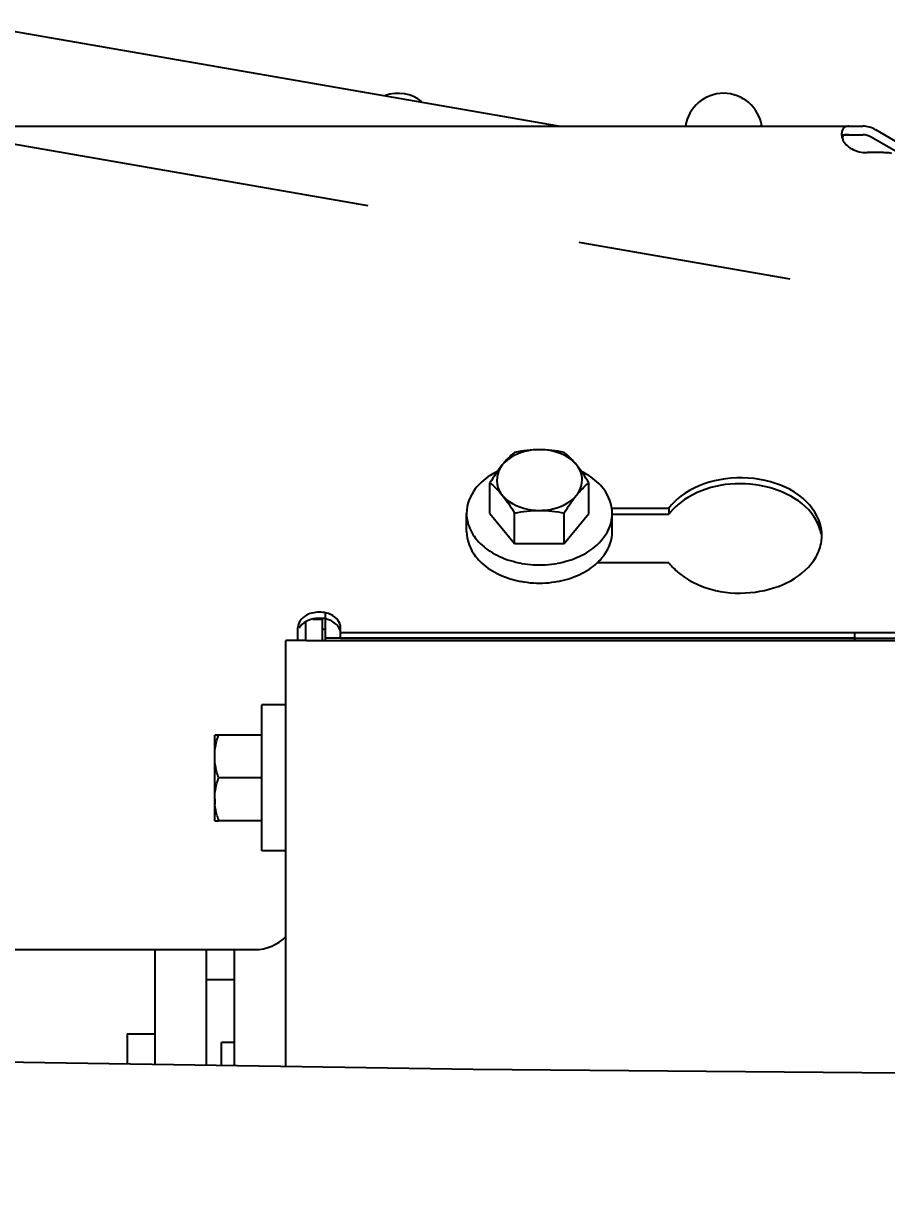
# Model space of a CAD drawing. Header units: millimetres. Extents: x 9130 to 9550, y -18883 to -17651.
# Drawn here: x 9356.513 to 9357.52, y -18043.624 to -18042.26 of the extents above; entities that cross this region are included whole.
import ezdxf

# ---------------------------------------------------------------- set-up
doc = ezdxf.new("R2010")
doc.units = ezdxf.units.MM
doc.linetypes.add('CENTER', pattern=[2, 1.25, -0.25, 0.25, -0.25])
for name, color, linetype in [('2706792_BM04DXF_CONTINUOUS_LINE', 7, 'Continuous'), ('3570569_DXF_CONTINUOUS_LINE', 7, 'Continuous'), ('3884027_DKREDXF_CONTINUOUS_LINE', 7, 'Continuous'), ('DEFAULT_1', 7, 'CENTER')]:
    doc.layers.add(name, color=color, linetype=linetype)
doc.styles.add('KOTE ZA MONNTAZU', font='simplex.shx', dxfattribs={"width": 0.7, "oblique": 8, "height": 3})
doc.dimstyles.new('KOTE ZA MONTAZU u cm', dxfattribs={"dimscale": 0, "dimtxt": 1.5, "dimasz": 1.5, "dimexe": 0.8, "dimexo": 0.1, "dimgap": 1, "dimtad": 1, "dimdec": 1, "dimlfac": 10, "dimzin": 12, "dimdsep": 46, "dimtxsty": 'KOTE ZA MONNTAZU', "dimcen": 1.5, "dimclrt": 1, "dimadec": 0, "dimazin": 0, "dimtfac": 1, "dimtdec": 1, "dimtmove": 0, "dimatfit": 3, "dimfxl": 1, "dimtolj": 2, "dimtzin": 0, "dimarcsym": 0})

# ---------------------------------------------------------------- blocks, each defined once
blk = doc.blocks.new('*D1102')
at = {"color": 0, "lineweight": -2, "transparency": 16777216}
for p, q in [((9345.4099, -18047.6265), (9345.4099, -18048.7074)), ((9359.4099, -18047.6265), (9359.4099, -18048.7074)), ((9346.0099, -18048.5074), (9358.8099, -18048.5074))]:
    blk.add_line(p, q, dxfattribs=at)
at = {"color": 0, "transparency": 16777216}
for points in [[(9346.0099, -18048.4074), (9346.0099, -18048.6074), (9345.4099, -18048.5074)], [(9358.8099, -18048.4074), (9358.8099, -18048.6074), (9359.4099, -18048.5074)]]:
    blk.add_solid(points, dxfattribs=at)
at = {"layer": 'Defpoints', "color": 0, "transparency": 16777216}
for p in [(9345.4099, -18047.5265), (9359.4099, -18047.5265), (9359.4099, -18048.5074)]:
    blk.add_point(p, dxfattribs=at)
at = {"color": 1, "transparency": 16777216, "insert": (9352.4099, -18047.7074), "char_height": 3, "width": 6.923188, "attachment_point": 5, "style": 'KOTE ZA MONNTAZU'}
blk.add_mtext('\\A2;{\\H0.4x;140 cm}', dxfattribs=at)

msp = doc.modelspace()

# ---------------------------------------------------------------- linework, layer by layer
at = {"layer": '2706792_BM04DXF_CONTINUOUS_LINE', "color": 7, "linetype": 'Continuous'}
msp.add_line((9357.1372, -18042.3799), (9356.4463, -18042.2599), dxfattribs=at)
at = {"layer": '3570569_DXF_CONTINUOUS_LINE', "color": 7, "linetype": 'Continuous'}
for centre, start, end in [((9356.9499, -18042.3865), 51.6528, 109.4293), ((9357.3299, -18042.3865), 8.5716, 171.4284)]:
    msp.add_arc(centre, 0.045, start, end, dxfattribs=at)
at = {"layer": '3884027_DKREDXF_CONTINUOUS_LINE', "color": 6, "linetype": 'Continuous'}
for p, q in [((9356.4875, -18042.3799), (9357.4762, -18042.3799)), ((9357.4676, -18042.3899), (9357.4762, -18042.3899)), ((9357.0572, -18042.8315), (9357.0572, -18042.7958)), ((9357.1726, -18042.8315), (9357.1726, -18042.7958)), ((9357.0299, -18042.8527), (9357.0299, -18042.8315)), ((9357.0572, -18042.8315), (9357.086, -18042.8668)), ((9357.086, -18042.8668), (9357.086, -18042.8311)), ((9357.1438, -18042.8668), (9357.1438, -18042.8311)), ((9357.1438, -18042.8668), (9357.1726, -18042.8315)), ((9357.1999, -18042.8527), (9357.1999, -18042.8315)), ((9357.086, -18042.8668), (9357.1438, -18042.8668)), ((9356.8619, -18042.9799), (9356.8619, -18042.9784)), ((9356.8189, -18043.4767), (9356.8189, -18042.9799)), ((9356.8429, -18042.9799), (9358.0432, -18042.9799)), ((9356.7909, -18043.225), (9356.7909, -18043.055)), ((9356.8189, -18043.055), (9356.7909, -18043.055)), ((9356.7909, -18043.09), (9356.7404, -18043.09)), ((9356.7909, -18043.14), (9356.7404, -18043.14)), ((9356.7909, -18043.19), (9356.7404, -18043.19)), ((9356.8189, -18043.225), (9356.7909, -18043.225)), ((9356.6659, -18043.3403), (9356.6659, -18043.4744)), ((9356.7259, -18043.3403), (9356.7259, -18043.4753)), ((9356.6339, -18043.4385), (9356.6339, -18043.4739)), ((9356.6339, -18043.4385), (9356.6659, -18043.4385)), ((9356.7589, -18043.4485), (9356.7439, -18043.4485))]:
    msp.add_line(p, q, dxfattribs=at)
at = {"layer": '3884027_DKREDXF_CONTINUOUS_LINE', "color": 7, "linetype": 'Continuous'}
for p, q in [((9357.4762, -18042.3799), (9357.4922, -18042.3799)), ((9357.4762, -18042.3899), (9357.4922, -18042.3899)), ((9357.5072, -18042.3839), (9357.5485, -18042.4078)), ((9357.5435, -18042.4164), (9357.5022, -18042.3926)), ((9357.5147, -18042.4107), (9357.4976, -18042.4107)), ((9357.1999, -18042.8254), (9357.2659, -18042.8254)), ((9357.2659, -18042.8254), (9357.2659, -18042.8324)), ((9357.1999, -18042.8324), (9357.2659, -18042.8324)), ((9357.2659, -18042.889), (9357.1825, -18042.889)), ((9356.8649, -18042.9477), (9356.8649, -18042.9799)), ((9356.8329, -18042.9786), (9356.8329, -18042.9645)), ((9356.8419, -18042.9583), (9356.8419, -18042.9799)), ((9356.8504, -18042.9549), (9356.8619, -18042.9549)), ((9356.8619, -18042.9784), (9356.8619, -18042.9549)), ((9356.8829, -18042.9703), (9356.8829, -18042.9645)), ((9356.8649, -18042.9765), (9357.4829, -18042.9765)), ((9356.8829, -18042.9703), (9358.0349, -18042.9703)), ((9356.8829, -18042.9774), (9356.8829, -18042.9715)), ((9358.0411, -18042.9774), (9356.8829, -18042.9774)), ((9357.4829, -18042.98), (9357.4829, -18042.9703)), ((9356.8429, -18042.9799), (9356.8189, -18042.9799)), ((9356.7359, -18043.19), (9356.7359, -18043.09)), ((9356.7404, -18043.09), (9356.7359, -18043.09)), ((9356.7359, -18043.19), (9356.7404, -18043.19)), ((9356.3776, -18043.3403), (9356.7829, -18043.3403)), ((9356.7589, -18043.4758), (9356.7589, -18043.3403)), ((9356.7259, -18043.3753), (9356.7589, -18043.3753)), ((9356.7439, -18043.4755), (9356.7439, -18043.4485))]:
    msp.add_line(p, q, dxfattribs=at)
at = {"layer": '3884027_DKREDXF_CONTINUOUS_LINE', "color": 6, "linetype": 'Continuous'}
for points in [[(9356.5127, -18043.472), (9356.4163, -18043.4702), (9356.3067, -18043.4681), (9356.2089, -18043.466), (9356.1273, -18043.4642), (9356.0656, -18043.4628)], [(9358.1089, -18043.4865), (9357.5823, -18043.4849), (9357.0376, -18043.48), (9356.5127, -18043.472)]]:
    msp.add_lwpolyline(points, dxfattribs=at)
at = {"layer": '3884027_DKREDXF_CONTINUOUS_LINE', "color": 7, "linetype": 'Continuous'}
for centre, radius, start, end in [((9357.4824, -18042.3894), 0.0149, 177.0287, 181.7205), ((9357.4829, -18042.3894), 0.0154, 181.7743, 194.7104), ((9357.4922, -18042.4099), 0.03, 60, 90), ((9357.4922, -18042.4099), 0.02, 60, 90), ((9357.4838, -18042.3892), 0.0162, 194.6751, 202.4698), ((9357.5147, -18042.4812), 0.0705, 85.5684, 89.9963), ((9357.5148, -18042.48), 0.0694, 80.6684, 85.5821), ((9357.1286, -18042.8295), 0.0804, 303.0602, 304.0775), ((9357.1134, -18042.8023), 0.1104, 252.8099, 259.2688), ((9357.1164, -18042.8023), 0.1104, 280.7311, 287.1984), ((9357.1147, -18042.7954), 0.1174, 259.2635, 266.672), ((9357.1149, -18042.7927), 0.1201, 266.6496, 273.3504), ((9357.1151, -18042.7954), 0.1174, 273.328, 280.7365), ((9356.8579, -18042.982), 0.0352, 82.9215, 97.0785), ((9356.8581, -18042.9807), 0.0339, 78.1812, 82.9029), ((9356.8579, -18042.9891), 0.0352, 82.9215, 97.0785), ((9356.8581, -18042.9877), 0.0339, 78.1812, 82.9029), ((9356.862, -18043.4875), 0.5207, 89.7886, 90.01), ((9356.8619, -18043.4869), 0.52, 89.7777, 89.9994), ((9356.8018, -18043.165), 0.0659, 180.02, 185.3541), ((9356.8385, -18043.1572), 0.1034, 194.7506, 198.5098), ((9356.7829, -18043.2903), 0.05, 270, 316.2063)]:
    msp.add_arc(centre, radius, start, end, dxfattribs=at)
at = {"layer": '3884027_DKREDXF_CONTINUOUS_LINE', "color": 6, "linetype": 'Continuous'}
for centre, radius, start, end in [((9357.1043, -18042.8597), 0.0863, 116.6087, 122.9963), ((9357.1254, -18042.8597), 0.0863, 57.0037, 63.3913), ((9357.3186, -18042.8726), 0.0663, 138.554, 142.7144), ((9357.3966, -18042.8572), 0.048, 0.0231, 10.1675), ((9357.3966, -18042.8572), 0.0479, 351.5462, 355.7358), ((9357.3969, -18042.8572), 0.0477, 355.7371, 359.9993), ((9357.1104, -18042.7907), 0.1003, 245.2821, 252.8375), ((9357.1194, -18042.7907), 0.1003, 287.1625, 294.7179), ((9357.1135, -18042.7807), 0.1107, 252.8187, 259.892), ((9357.1147, -18042.7739), 0.1177, 259.8741, 266.6669), ((9357.1149, -18042.7715), 0.1201, 266.6496, 273.3504), ((9357.1151, -18042.7739), 0.1177, 273.3331, 280.1259), ((9357.1163, -18042.7807), 0.1107, 280.108, 287.1813), ((9357.3186, -18042.8489), 0.0663, 217.2856, 221.446)]:
    msp.add_arc(centre, radius, start, end, dxfattribs=at)
at = {"layer": '3884027_DKREDXF_CONTINUOUS_LINE', "color": 7, "linetype": 'Continuous'}
for points, knots in [([(9357.4762, -18042.3799), (9357.474, -18042.3799), (9357.4688, -18042.381), (9357.4677, -18042.3863), (9357.4676, -18042.3887)], [0, 0, 0, 0, 0.479262, 1, 1, 1, 1]), ([(9357.4713, -18042.3901), (9357.4707, -18042.3902), (9357.4693, -18042.3905), (9357.4687, -18042.3918), (9357.4687, -18042.3925)], [0, 0, 0, 0, 0.516548, 1, 1, 1, 1]), ([(9357.4762, -18042.3899), (9357.4754, -18042.3899), (9357.4737, -18042.3898), (9357.4721, -18042.3899), (9357.4713, -18042.3901)], [0, 0, 0, 0, 0.513983, 1, 1, 1, 1]), ([(9356.8536, -18042.9471), (9356.8508, -18042.9474), (9356.8418, -18042.9493), (9356.8329, -18042.9579), (9356.8329, -18042.9645)], [0, 0, 0, 0, 0.298865, 1, 1, 1, 1]), ([(9356.8829, -18042.9645), (9356.8829, -18042.9585), (9356.8755, -18042.9505), (9356.8675, -18042.948), (9356.865, -18042.9475)], [0, 0, 0, 0, 0.703447, 1, 1, 1, 1]), ([(9356.8704, -18042.9562), (9356.8695, -18042.9559), (9356.8678, -18042.9552), (9356.8659, -18042.9548), (9356.865, -18042.9546)], [0, 0, 0, 0, 0.494209, 1, 1, 1, 1]), ([(9356.8805, -18042.9639), (9356.88, -18042.9632), (9356.8789, -18042.9619), (9356.8777, -18042.9607), (9356.8771, -18042.9602)], [0, 0, 0, 0, 0.489019, 1, 1, 1, 1])]:
    msp.add_open_spline(points, degree=3, knots=knots, dxfattribs=at)
for points in [[(9357.4688, -18042.3954), (9357.4697, -18042.3977), (9357.4712, -18042.3998), (9357.4729, -18042.4015)], [(9357.4729, -18042.4015), (9357.4748, -18042.4035), (9357.4771, -18042.4051), (9357.4796, -18042.4064)], [(9357.4796, -18042.4064), (9357.4822, -18042.4078), (9357.4851, -18042.4089), (9357.4881, -18042.4096)], [(9357.4881, -18042.4096), (9357.4912, -18042.4103), (9357.4944, -18042.4107), (9357.4976, -18042.4107)], [(9357.0299, -18042.8527), (9357.0299, -18042.863), (9357.0342, -18042.8737), (9357.0405, -18042.8818)], [(9357.191, -18042.8795), (9357.1964, -18042.8718), (9357.1999, -18042.8621), (9357.1999, -18042.8527)], [(9357.0405, -18042.8818), (9357.0427, -18042.8846), (9357.0452, -18042.8872), (9357.0478, -18042.8896)], [(9357.182, -18042.8896), (9357.1853, -18042.8866), (9357.1884, -18042.8832), (9357.191, -18042.8795)], [(9357.0478, -18042.8896), (9357.0508, -18042.8923), (9357.054, -18042.8947), (9357.0573, -18042.8969)], [(9357.1737, -18042.8961), (9357.1766, -18042.8942), (9357.1794, -18042.892), (9357.182, -18042.8896)], [(9357.0573, -18042.8969), (9357.0645, -18042.9016), (9357.0725, -18042.9052), (9357.0807, -18042.9077)], [(9357.1491, -18042.9077), (9357.1573, -18042.9052), (9357.1653, -18042.9016), (9357.1725, -18042.8969)], [(9356.8536, -18042.9541), (9356.8462, -18042.955), (9356.8378, -18042.9589), (9356.8344, -18042.9655)], [(9356.8771, -18042.9602), (9356.8751, -18042.9585), (9356.8728, -18042.9572), (9356.8704, -18042.9562)], [(9356.8829, -18042.9715), (9356.8829, -18042.9689), (9356.882, -18042.9661), (9356.8805, -18042.9639)], [(9356.7359, -18043.115), (9356.7359, -18043.1065), (9356.7377, -18043.098), (9356.7404, -18043.09)], [(9356.7404, -18043.14), (9356.7377, -18043.132), (9356.7359, -18043.1235), (9356.7359, -18043.115)], [(9356.7359, -18043.165), (9356.7359, -18043.1565), (9356.7377, -18043.148), (9356.7404, -18043.14)], [(9356.7384, -18043.1835), (9356.7374, -18043.1794), (9356.7366, -18043.1753), (9356.7362, -18043.1711)]]:
    msp.add_open_spline(points, degree=3, dxfattribs=at)
at = {"layer": '3884027_DKREDXF_CONTINUOUS_LINE', "color": 6, "linetype": 'Continuous'}
for points, knots in [([(9357.1149, -18042.7572), (9357.1106, -18042.7572), (9357.0949, -18042.7586), (9357.0789, -18042.766), (9357.0716, -18042.7749)], [0, 0, 0, 0, 0.273408, 1, 1, 1, 1]), ([(9357.1582, -18042.7749), (9357.1559, -18042.7721), (9357.144, -18042.7614), (9357.1272, -18042.7572), (9357.1149, -18042.7572)], [0, 0, 0, 0, 0.226791, 1, 1, 1, 1]), ([(9357.4438, -18042.8487), (9357.4414, -18042.8355), (9357.4229, -18042.8087), (9357.3777, -18042.7897), (9357.3262, -18042.7886), (9357.2929, -18042.8016), (9357.2798, -18042.8116)], [0, 0, 0, 0, 0.210809, 0.465184, 0.742088, 1, 1, 1, 1]), ([(9357.4378, -18042.8394), (9357.4244, -18042.8156), (9357.3646, -18042.7877), (9357.3035, -18042.8005), (9357.2798, -18042.8187)], [0, 0, 0, 0, 0.478234, 1, 1, 1, 1]), ([(9357.0679, -18042.8047), (9357.0684, -18042.8057), (9357.0695, -18042.8076), (9357.0709, -18042.8094), (9357.0716, -18042.8103)], [0, 0, 0, 0, 0.493134, 1, 1, 1, 1]), ([(9357.0716, -18042.8103), (9357.0739, -18042.8131), (9357.0858, -18042.8238), (9357.1026, -18042.828), (9357.1149, -18042.828)], [0, 0, 0, 0, 0.226791, 1, 1, 1, 1]), ([(9357.1149, -18042.828), (9357.1192, -18042.828), (9357.1349, -18042.8266), (9357.1509, -18042.8192), (9357.1582, -18042.8103)], [0, 0, 0, 0, 0.273408, 1, 1, 1, 1]), ([(9357.1725, -18042.8757), (9357.1758, -18042.8736), (9357.1872, -18042.865), (9357.196, -18042.8522), (9357.1986, -18042.8421)], [0, 0, 0, 0, 0.273341, 1, 1, 1, 1]), ([(9357.2798, -18042.9028), (9357.3035, -18042.9209), (9357.3646, -18042.9338), (9357.4244, -18042.9058), (9357.4378, -18042.882)], [0, 0, 0, 0, 0.521766, 1, 1, 1, 1])]:
    msp.add_open_spline(points, degree=3, knots=knots, dxfattribs=at)
for points in [[(9357.1149, -18042.7572), (9357.1052, -18042.7572), (9357.0955, -18042.7585), (9357.086, -18042.7604)], [(9357.1438, -18042.7604), (9357.1343, -18042.7585), (9357.1246, -18042.7572), (9357.1149, -18042.7572)], [(9357.086, -18042.7604), (9357.0807, -18042.7647), (9357.0759, -18042.7696), (9357.0716, -18042.7749)], [(9357.1582, -18042.7749), (9357.1539, -18042.7696), (9357.149, -18042.7647), (9357.1438, -18042.7604)], [(9357.0573, -18042.7873), (9357.054, -18042.7895), (9357.0508, -18042.7919), (9357.0478, -18042.7946)], [(9357.0716, -18042.7749), (9357.0663, -18042.7815), (9357.0616, -18042.7886), (9357.0572, -18042.7958)], [(9357.0716, -18042.7749), (9357.0653, -18042.7827), (9357.0633, -18042.7958), (9357.0679, -18042.8047)], [(9357.1726, -18042.7958), (9357.1682, -18042.7886), (9357.1635, -18042.7815), (9357.1582, -18042.7749)], [(9357.1641, -18042.7865), (9357.1631, -18042.7823), (9357.1609, -18042.7783), (9357.1582, -18042.7749)], [(9357.1582, -18042.8103), (9357.1634, -18042.8039), (9357.1661, -18042.7944), (9357.1641, -18042.7865)], [(9357.182, -18042.7946), (9357.179, -18042.7919), (9357.1758, -18042.7895), (9357.1725, -18042.7873)], [(9357.0478, -18042.7946), (9357.045, -18042.7971), (9357.0424, -18042.7999), (9357.0401, -18042.8029)], [(9357.0572, -18042.7958), (9357.0624, -18042.8001), (9357.0673, -18042.805), (9357.0716, -18042.8103)], [(9357.1582, -18042.8103), (9357.1625, -18042.805), (9357.1673, -18042.8001), (9357.1726, -18042.7958)], [(9357.1897, -18042.8029), (9357.1874, -18042.7999), (9357.1848, -18042.7971), (9357.182, -18042.7946)], [(9357.0401, -18042.8029), (9357.034, -18042.8109), (9357.0299, -18042.8214), (9357.0299, -18042.8315)], [(9357.0716, -18042.8103), (9357.0769, -18042.8168), (9357.0816, -18042.8239), (9357.086, -18042.8311)], [(9357.1438, -18042.8311), (9357.1482, -18042.8239), (9357.1529, -18042.8168), (9357.1582, -18042.8103)], [(9357.1999, -18042.8315), (9357.1999, -18042.8214), (9357.1958, -18042.8109), (9357.1897, -18042.8029)], [(9357.2798, -18042.8116), (9357.2746, -18042.8156), (9357.2698, -18042.8202), (9357.2659, -18042.8254)], [(9357.086, -18042.8311), (9357.0955, -18042.8292), (9357.1052, -18042.828), (9357.1149, -18042.828)], [(9357.1149, -18042.828), (9357.1246, -18042.828), (9357.1343, -18042.8292), (9357.1438, -18042.8311)], [(9357.2798, -18042.8187), (9357.2759, -18042.8217), (9357.2722, -18042.825), (9357.2689, -18042.8287)], [(9357.0299, -18042.8315), (9357.0299, -18042.8351), (9357.0304, -18042.8386), (9357.0312, -18042.8421)], [(9357.0312, -18042.8421), (9357.0329, -18042.8486), (9357.0361, -18042.8548), (9357.0401, -18042.8601)], [(9357.1986, -18042.8421), (9357.1994, -18042.8386), (9357.1999, -18042.8351), (9357.1999, -18042.8315)], [(9357.4438, -18042.8558), (9357.4428, -18042.8501), (9357.4407, -18042.8445), (9357.4378, -18042.8394)], [(9357.0401, -18042.8601), (9357.0448, -18042.8662), (9357.0508, -18042.8715), (9357.0573, -18042.8757)], [(9357.4378, -18042.882), (9357.4409, -18042.8765), (9357.4431, -18042.8704), (9357.444, -18042.8642)], [(9357.0573, -18042.8757), (9357.0609, -18042.878), (9357.0646, -18042.88), (9357.0684, -18042.8818)], [(9357.1614, -18042.8818), (9357.1652, -18042.88), (9357.1689, -18042.878), (9357.1725, -18042.8757)], [(9357.2689, -18042.8927), (9357.2722, -18042.8964), (9357.2759, -18042.8998), (9357.2798, -18042.9028)]]:
    msp.add_open_spline(points, degree=3, dxfattribs=at)
at = {"layer": 'DEFAULT_1', "color": 2, "linetype": 'CENTER'}
msp.add_line((9358.8855, -18042.8148), (9356.3589, -18042.3762), dxfattribs=at)

# ---------------------------------------------------------------- dimensions: what is measured, and where the dimension line sits
at = {"color": 4}
dim = msp.add_linear_dim(base=(9359.4099, -18048.5074), p1=(9345.4099, -18047.5265), p2=(9359.4099, -18047.5265), text='{\\H0.4x;<>}', dimstyle='KOTE ZA MONTAZU u cm', override={"dimscale": 1, "dimasz": 0.6, "dimexe": 0.2, "dimgap": 0.2, "dimpost": ' cm'}, dxfattribs=at)
dim.commit()
dim.dimension.update_dxf_attribs({"geometry": '*D1102', "text_midpoint": (9352.4099, -18048.5074), "dimtype": 160})

doc.saveas('drawing.dxf')
